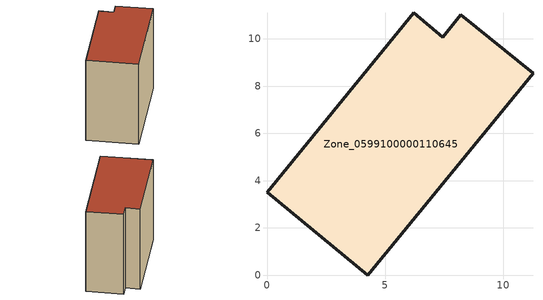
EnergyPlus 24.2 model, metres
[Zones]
Zone_0599100000110645
 floor ground (C_G): 0,3.5 6.22,11.1 7.44,10.08 8.21,11.02 11.27,8.54 4.27,0 z0
 wall outside (C_F): 6.22,11.1 0,3.5 4.27,0 11.27,8.54 8.21,11.02 7.44,10.08 6.22,11.1 z0:9.71
 roof outside (C_R): 11.27,8.54 8.21,11.02 7.44,10.08 6.22,11.1 0,3.5 4.27,0 z9.71
[BUILDING]
Pand.0599100000110645: North Axis=0; Terrain=City; Loads Convergence Tolerance Value=0.04; Temperature Convergence Tolerance Value=0.4; Solar Distribution=FullExterior; Maximum Number of Warmup Days=25; Minimum Number of Warmup Days=1
[Site:Location]
Rotterdam.The.Hague.AP_ZH_NLD Design_Conditions: Latitude=51.96; Longitude=4.45; Time Zone=1; Elevation=-4.5
[SITE:GROUNDTEMPERATURE:BUILDINGSURFACE]
18, 18, 18, 18, 18, 18, 18, 18, 18, 18, 18, 18
[MATERIAL] Thermal Absorptance=0.9; Solar Absorptance=0.7; Visible Absorptance=0.7
Name | Roughness | Thickness | Conductivity | Density | Specific Heat
G.TI.1946 | MediumSmooth | 0.15 | 1 | 540 | 1210
F.TI.1946 | Rough | 0.3 | 0.857143 | 1920 | 840
R.TI.1946 | MediumRough | 0.2 | 0.1 | 1500 | 1000
[CONSTRUCTION]
C_G: G.TI.1946
C_F: F.TI.1946
C_R: R.TI.1946
[ZONE]
Zone_0599100000110645: Type=1; Multiplier=1; Ceiling Height=Autocalculate; Volume=Autocalculate; Floor Area=autocalculate; Part of Total Floor Area=Yes
[ZONEINFILTRATION:DESIGNFLOWRATE]
Infil_Zone_0599100000110645: Zone or ZoneList or Space or SpaceList=Zone_0599100000110645; Schedule=AlwaysOn; Design Flow Rate Calculation Method=Flow/Area; Flow Rate per Floor Area=0.003; Constant Term Coefficient=1; Temperature Term Coefficient=0; Velocity Term Coefficient=0; Velocity Squared Term Coefficient=0
[HVACTEMPLATE:ZONE:IDEALLOADSAIRSYSTEM]
Zone_0599100000110645: Maximum Heating Supply Air Temperature=50; Minimum Cooling Supply Air Temperature=13; Maximum Heating Supply Air Humidity Ratio=0.0156; Minimum Cooling Supply Air Humidity Ratio=0.0077; Heating Limit=NoLimit; Cooling Limit=NoLimit; Dehumidification Control Type=ConstantSensibleHeatRatio; Cooling Sensible Heat Ratio=0.7; Dehumidification Setpoint=60; Humidification Control Type=None; Humidification Setpoint=30; Outdoor Air Method=None; Outdoor Air Flow Rate per Person=0.00944; Outdoor Air Flow Rate per Zone Floor Area=0; Outdoor Air Flow Rate per Zone=0; Demand Controlled Ventilation Type=None; Outdoor Air Economizer Type=NoEconomizer; Heat Recovery Type=None; Sensible Heat Recovery Effectiveness=0.7; Latent Heat Recovery Effectiveness=0.65
[ZONECONTROL:THERMOSTAT]
ThermostatControl_Zone_0599100000110645: Zone or ZoneList=Zone_0599100000110645; Control Type Schedule=DualSetpointControlType; Control 1=Thermostat_Zone_0599100000110645; Temperature Difference Between Cutout And Setpoint=0
[THERMOSTATSETPOINT:DUALSETPOINT]
Thermostat_Zone_0599100000110645: Heating Setpoint Temperature Schedule=HeatingSetpoint_Zone_0599100000110645; Cooling Setpoint Temperature Schedule=CoolingSetpoint_Zone_0599100000110645
[SCHEDULE:COMPACT]
HeatingSetpoint_Zone_0599100000110645: Through: 12/31, For: AllDays, Until: 24:00, 21
CoolingSetpoint_Zone_0599100000110645: Through: 12/31, For: AllDays, Until: 24:00, 24
DualSetpointControlType: Through: 12/31, For: AllDays, Until: 24:00, 4
AlwaysOn: Through: 12/31, For: AllDays, Until: 24:00, 1
